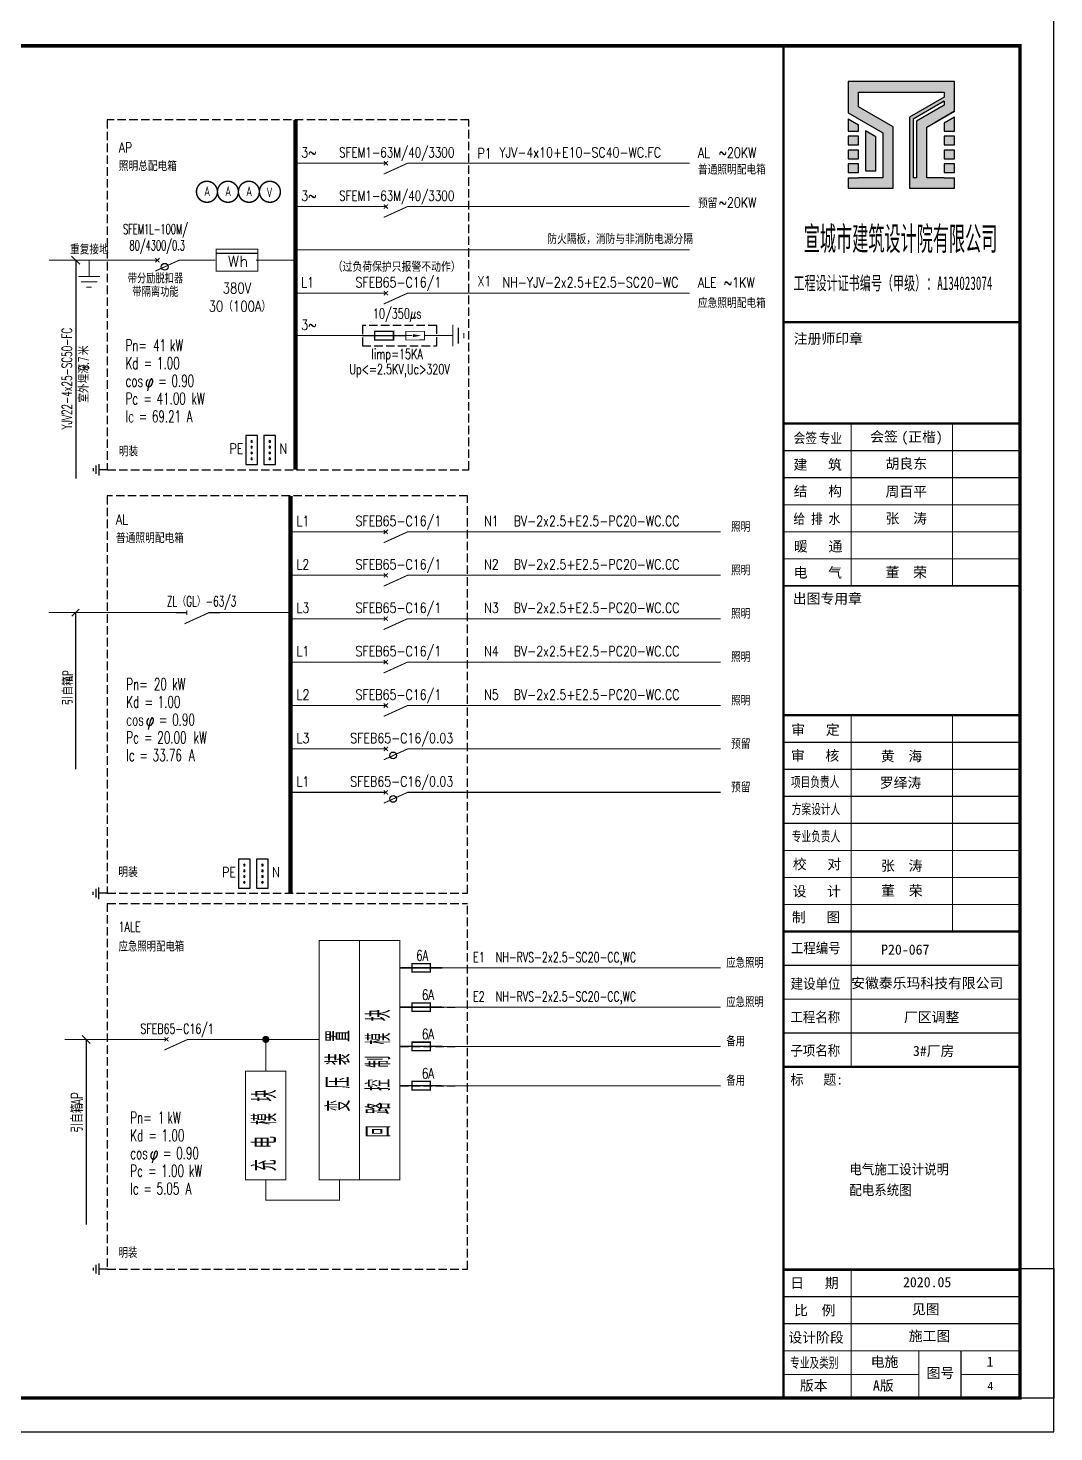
# Model space of a CAD drawing. Extents: x 524855 to 963750, y -788556 to -453694.
# Drawn here: x 615124 to 645482, y -609566 to -568041 of the extents above; entities that cross this region are included whole.
import ezdxf
from ezdxf.enums import TextEntityAlignment as Align

# ---------------------------------------------------------------- set-up
doc = ezdxf.new("R2010")
doc.units = 0
doc.header["$LTSCALE"] = 1000
doc.header["$MEASUREMENT"] = 0
for name, pattern in [('__DASH', [0.35, 0.25, -0.1]), ('ACAD_ISO02W100', [15, 12, -3]), ('DASH', [0.35, 0.25, -0.1])]:
    doc.linetypes.add(name, pattern=pattern)
doc.layers.get('0').update_dxf_attribs({"color": 8})
for name, color, linetype in [('BZ_标准图框', 8, 'Continuous'), ('DOTLN', 2, 'Continuous'), ('E-BZ', 4, 'Continuous'), ('E-PT', 1, 'Continuous'), ('E-SB', 3, 'Continuous'), ('E-XT', 2, 'Continuous'), ('EQUIP-普通', 1, 'Continuous'), ('EQUIP-母线', 6, 'Continuous'), ('EQUIP-设备', 3, 'Continuous'), ('EQUIP_标注', 4, 'Continuous'), ('TK(图框线)', 8, 'Continuous')]:
    doc.layers.add(name, color=color, linetype=linetype)
doc.layers.add('VHSoft_barcode', color=8, linetype='Continuous', plot=False)
doc.styles.add('-宋体', font='', dxfattribs={"width": 0.8})
doc.styles.add('_SIMPLEX', font='SIMPLEX.shx', dxfattribs={"width": 0.8})
doc.styles.add('_TCH_DIM', font='SIMPLEX', dxfattribs={"bigfont": 'GBCBIG'})
doc.styles.add('_TEL_DIM', font='SIMPLEX', dxfattribs={"width": 0.8, "height": 3.5, "bigfont": 'HZTXT'})
doc.styles.add('HT', font='simhei.ttf')
doc.styles.get("Standard").update_dxf_attribs({"font": 'gbenor.shx', "bigfont": 'gbcbig.shx'})
doc.styles.add('宋体', font='')
doc.styles.get('-宋体').set_extended_font_data('SimSun')
doc.styles.get('宋体').set_extended_font_data('SimSun')

# ---------------------------------------------------------------- blocks, each defined once
blk = doc.blocks.new('$equip$00001310')
for points in [[(0, 0), (0, -0.375)], [(-0.25, -0.375), (0.25, -0.375)], [(-0.188, -0.5), (0.188, -0.5)], [(-0.062, -0.625), (0.062, -0.625)]]:
    blk.add_lwpolyline(points)
blk.add_point((0, 0))
at = {"flags": 9}
blk.add_attdef('A', (0, 0), '', height=0.00002, dxfattribs=at)
blk = doc.blocks.new('$element$00000587')
at = {"const_width": 0.0233}
for points in [[(0, 0), (0, -0.25)], [(0, -1), (0, -0.75), (-0.25, -0.2)], [(-0.047, -0.297), (0.047, -0.203)], [(-0.047, -0.203), (0.047, -0.297)]]:
    blk.add_lwpolyline(points, dxfattribs=at)
at = {"flags": 9}
blk.add_attdef('S', (0, 0), '', height=0.00000667, dxfattribs=at)
blk = doc.blocks.new('$element$00000582')
at = {"color": 3, "const_width": 0.0333}
for points in [[(0, 0), (0, -1)], [(-0.1, -0.283), (0.1, -0.283), (0.1, -0.717), (-0.1, -0.717), (-0.1, -0.283)]]:
    blk.add_lwpolyline(points, dxfattribs=at)
at = {"flags": 9}
blk.add_attdef('S', (0, 0), '', height=0.00000667, dxfattribs=at)
blk = doc.blocks.new('$TelecSys$00000011')
at = {"const_width": 0.5}
blk.add_lwpolyline([(-0.25, 0, 1), (0.25, 0, 1)], format="xyb", close=True, dxfattribs=at)
blk = doc.blocks.new('$element$00000497')
at = {"const_width": 0.0233}
for points in [[(0, 0), (0, -0.25)], [(0, -1), (0, -0.75), (-0.25, -0.2)], [(-0.047, -0.297), (0.047, -0.203)], [(-0.047, -0.203), (0.047, -0.297)]]:
    blk.add_lwpolyline(points, dxfattribs=at)
at = {"flags": 9}
blk.add_attdef('S', (0, 0), '', height=0.00000667, dxfattribs=at)
blk = doc.blocks.new('$element$00000586')
blk.add_line((0.173, 0), (0.173, -1))
at = {"const_width": 0.0233}
blk.add_lwpolyline([(-0.267, 0), (0.267, 0), (0.267, -1), (-0.267, -1), (-0.267, 0)], dxfattribs=at)
at = {"style": '_SIMPLEX'}
blk.add_text('Wh', height=0.2667, rotation=270, dxfattribs=at).set_placement((-0.161, -0.281))
at = {"flags": 9}
blk.add_attdef('S', (0, 0), '', height=0.00000667, dxfattribs=at)
blk.add_attdef('S', (0, 0), '', height=0.00000667, dxfattribs=at)
blk.add_attdef('S', (0, 0), '', height=0.00000667, dxfattribs=at)
blk = doc.blocks.new('JDDZ')
for p, q in [((217233, 275098), (217233, 274098)), ((217633, 275098), (217233, 275098)), ((217633, 274098), (217633, 275098)), ((217859, 275098), (217859, 274098)), ((218259, 275098), (217859, 275098)), ((218259, 274098), (218259, 275098)), ((217233, 274098), (217633, 274098)), ((217859, 274098), (218259, 274098))]:
    blk.add_line(p, q)
at = {"const_width": 60}
for points in [[(217403, 274898, 1), (217463, 274898, 1)], [(217403, 274698, 1), (217463, 274698, 1)], [(217403, 274498, 1), (217463, 274498, 1)], [(218029, 274898, 1), (218089, 274898, 1)], [(218029, 274698, 1), (218089, 274698, 1)], [(218029, 274498, 1), (218089, 274498, 1)], [(217403, 274298, 1), (217463, 274298, 1)], [(218029, 274298, 1), (218089, 274298, 1)]]:
    blk.add_lwpolyline(points, format="xyb", close=True, dxfattribs=at)
at = {"style": '_TEL_DIM', "width": 0.8}
for s, p in [('PE', (216662, 274473)), ('N', (218398, 274473))]:
    blk.add_text(s, height=350, dxfattribs=at).set_placement(p)
blk = doc.blocks.new('$element$00000638')
at = {"const_width": 0.0233}
for points in [[(0, 0), (0, -0.375)], [(-0.25, -0.375), (0.25, -0.375)], [(-0.188, -0.5), (0.187, -0.5)], [(-0.063, -0.625), (0.062, -0.625)]]:
    blk.add_lwpolyline(points, dxfattribs=at)
at = {"flags": 9}
blk.add_attdef('S', (0, 0), '', height=0.00000667, dxfattribs=at)
blk = doc.blocks.new('$element$00000532')
at = {"const_width": 0.0233}
for points in [[(0, 0), (0, -0.283)], [(-0.1, -0.283), (0.1, -0.283), (0.1, -0.717), (-0.1, -0.717), (-0.1, -0.283)], [(0, -1), (0, -0.567)]]:
    blk.add_lwpolyline(points, dxfattribs=at)
for points in [[(-0.033, -0.55), (0.033, -0.55), (0, -0.35), (0.033, -0.55)], [(0.033, -0.55), (0, -0.35), (-0.033, -0.55), (0.033, -0.55)], [(0, -0.367), (-0.033, -0.567), (0.033, -0.567), (0, -0.367)]]:
    blk.add_solid(points)
at = {"flags": 9}
blk.add_attdef('S', (0, 0), '', height=0.00000667, dxfattribs=at)
blk = doc.blocks.new('$element$00000595')
at = {"const_width": 0.0233}
for points in [[(0, 0), (0, -0.25)], [(-0.25, -0.2), (0, -0.75), (0, -1)], [(-0.047, -0.203), (0.047, -0.297)], [(0.047, -0.203), (-0.047, -0.297)]]:
    blk.add_lwpolyline(points, dxfattribs=at)
blk.add_circle((-0.151, -0.417), 0.0789)
at = {"flags": 9}
blk.add_attdef('S', (0, 0), '', height=0.00000667, dxfattribs=at)
blk = doc.blocks.new('$element$00000578')
at = {"const_width": 0.0233}
for points in [[(0, 0), (0, -0.25)], [(0, -1), (0, -0.75), (-0.25, -0.2)], [(-0.05, -0.25), (0.05, -0.25)]]:
    blk.add_lwpolyline(points, dxfattribs=at)
at = {"flags": 9}
blk.add_attdef('S', (0, 0), '', height=0.00000667, dxfattribs=at)
blk = doc.blocks.new('$element$00000680')
at = {"const_width": 0.035}
blk.add_lwpolyline([(0, -0.25, 1), (0, 0.25, 1), (0, -0.25, 1)], format="xyb", close=True, dxfattribs=at)
at = {"width": 0.8}
blk.add_text('A', height=0.233, dxfattribs=at).set_placement((-0.066, -0.104))
at = {"flags": 1}
blk.add_attdef('S', text='', height=0.00000667, dxfattribs=at).set_placement((0, 0), align=Align.MIDDLE_CENTER)
blk = doc.blocks.new('$element$00000682')
at = {"const_width": 0.035}
blk.add_lwpolyline([(0, -0.25, 1), (0, 0.25, 1), (0, -0.25, 1)], format="xyb", close=True, dxfattribs=at)
at = {"width": 0.8}
blk.add_text('V', height=0.233, dxfattribs=at).set_placement((-0.08, -0.133))
at = {"style": '_TEL_DIM', "flags": 1}
blk.add_attdef('S', text='', height=0.00000667, dxfattribs=at).set_placement((0, 0), align=Align.MIDDLE_CENTER)
blk = doc.blocks.new('TQQQQQQQQ')
h = blk.add_hatch(color=256)
h.paths.add_polyline_path([(741343, -720757), (741343, -716030), (739954, -716030), (739067, -717566), (737077, -717566), (737077, -716491), (737077, -716030), (736616, -716030), (736616, -718027), (739333, -718027), (740220, -716491), (740882, -716491), (740882, -720296), (740652, -720296), (739765, -718760), (736616, -718760), (736616, -720757), (737077, -720757), (737077, -720296), (737077, -719528), (739322, -719528), (740031, -720757)])
h.paths.add_polyline_path([(740297, -720296), (739588, -719067), (737077, -719067), (737077, -718913), (739676, -718913), (740474, -720296)], flags=16)
h = blk.add_hatch(color=256)
h.paths.add_polyline_path([(739765, -720757), (739499, -720296), (739151, -720296), (739151, -720757)])
h.paths.add_polyline_path([(738920, -720296), (738536, -720296), (738536, -720757), (738920, -720757)])
h.paths.add_polyline_path([(738306, -720296), (737922, -720296), (737922, -720757), (738306, -720757)])
h.paths.add_polyline_path([(737307, -720757), (737691, -720757), (737691, -720296), (737307, -720296)])
h.paths.add_polyline_path([(738890, -717259), (739156, -716798), (737384, -716798), (737384, -717259)])
h.paths.add_polyline_path([(739688, -716030), (739151, -716030), (739151, -716491), (739422, -716491)])
h.paths.add_polyline_path([(738920, -716030), (738536, -716030), (738536, -716491), (738920, -716491)])
h.paths.add_polyline_path([(737922, -716491), (738306, -716491), (738306, -716030), (737922, -716030)])
h.paths.add_polyline_path([(737691, -716491), (737691, -716030), (737307, -716030), (737307, -716491)])
for points in [[(737077, -716030), (736616, -716030), (736616, -718027), (739333, -718027), (740220, -716491), (740882, -716491), (740882, -720296), (740652, -720296), (739765, -718760), (736616, -718760), (736616, -720757), (737077, -720757)], [(737077, -716030), (737077, -716491)], [(737077, -719528), (739322, -719528), (740031, -720757), (741343, -720757), (741343, -716030), (739954, -716030), (739067, -717566), (737077, -717566), (737077, -716491)], [(739688, -716030), (739151, -716030), (739151, -716491), (739422, -716491)], [(739688, -716030), (739422, -716491)], [(740474, -720296), (739676, -718913), (737077, -718913)], [(737077, -719067), (737077, -718913)], [(740297, -720296), (739588, -719067), (737077, -719067)], [(737077, -720296), (737077, -719528)], [(740031, -720757), (739537, -719902)], [(737077, -720296), (737077, -720757)], [(739499, -720296), (739151, -720296), (739151, -720757), (739765, -720757)], [(739765, -720757), (739499, -720296)], [(740474, -720296), (740297, -720296)]]:
    blk.add_lwpolyline(points)
for points in [[(737691, -716030), (737307, -716030), (737307, -716491), (737691, -716491)], [(738306, -716030), (737922, -716030), (737922, -716491), (738306, -716491)], [(738920, -716030), (738536, -716030), (738536, -716491), (738920, -716491)], [(738890, -717259), (739156, -716798), (737384, -716798), (737384, -717259)], [(737691, -720296), (737307, -720296), (737307, -720757), (737691, -720757)], [(738306, -720296), (737922, -720296), (737922, -720757), (738306, -720757)], [(738920, -720296), (738536, -720296), (738536, -720757), (738920, -720757)]]:
    blk.add_lwpolyline(points, close=True)
at = {"layer": 'BZ_标准图框'}
for points, const_width in [([(682932, -713168), (742932, -713168)], 105), ([(683982, -713168), (683982, -719168)], 52.5), ([(685032, -713168), (685032, -723668)], 52.5), ([(685032, -713168), (685032, -723668)], 52.5), ([(686232, -713168), (686232, -723668)], 52.5), ([(687432, -713168), (687432, -723668)], 52.5), ([(688632, -713168), (688632, -723668)], 105), ([(697632, -713168), (697632, -723668)], 105), ([(699132, -713168), (699132, -723668)], 52.5), ([(700632, -713168), (700632, -723668)], 52.5), ([(702132, -713168), (702132, -723668)], 52.5), ([(703632, -713168), (703632, -723668)], 105), ([(704832, -713168), (704832, -723668)], 52.5), ([(704832, -713168), (704832, -723668)], 52.5), ([(706032, -713168), (706032, -723668)], 52.5), ([(707232, -713168), (707232, -723668)], 52.5), ([(708432, -713168), (708432, -723668)], 52.5), ([(709632, -713168), (709632, -723668)], 52.5), ([(710832, -713168), (710832, -723668)], 52.5), ([(712032, -713168), (712032, -723668)], 52.5), ([(713232, -713168), (713232, -723668)], 105), ([(718970, -723668), (718970, -713168)], 75), ([(720170, -723668), (720170, -713168)], 52.5), ([(721370, -723668), (721370, -713168)], 52.5), ([(722570, -723668), (722570, -713168)], 52.5), ([(723770, -723668), (723770, -713168)], 52.5), ([(724970, -723668), (724970, -713168)], 52.5), ([(726170, -713168), (726170, -723668)], 105), ([(730667, -713216), (730667, -723716)], 105), ([(682932, -716168), (685032, -716168)], 52.5), ([(685032, -716168), (688632, -716168)], 52.5), ([(697632, -716168), (713232, -716168)], 52.5), ([(726170, -716168), (718970, -716168)], 52.5), ([(682932, -719168), (685032, -719168)], 52.5), ([(703631, -720668), (713232, -720668)], 52.5), ([(726170, -720668), (718970, -720668)], 52.5), ([(682932, -721043), (685032, -721043)], 52.5), ([(683982, -721043), (683982, -723668)], 52.5)]:
    blk.add_lwpolyline(points, dxfattribs=dict(at, const_width=const_width))
at = {"layer": 'VHSoft_barcode'}
blk.add_lwpolyline([(682932, -723668), (688682, -723668), (688682, -725168), (682932, -725168)], close=True, dxfattribs=at)
at = {"layer": 'BZ_标准图框', "style": 'HT'}
for s, height, width, p in [('专业及类别', 450, 0.7, (684279, -713457)), ('标   题:', 450, 0.95, (696841, -713471)), ('子项名称', 450, 0.9, (698129, -713470)), ('工程名称', 450, 0.9, (699616, -713470)), ('建设单位', 450, 0.9, (701095, -713480)), ('工程编号', 450, 0.9, (702675, -713491)), ('专业负责人', 450, 0.7, (707635, -713530)), ('方案设计人', 450, 0.7, (708844, -713532)), ('项目负责人', 450, 0.7, (710049, -713492)), ('给 排 水', 450, 0.85, (721722, -713602)), ('会签', 450, 0.85, (725308, -713609)), ('工程设计证书编号（甲级）：A134023074', 600, 0.6, (732104, -713605)), ('专业', 450, 0.85, (725295, -714723))]:
    blk.add_text(s, height=height, rotation=270, dxfattribs=dict(at, width=width)).set_placement(p)
for s, p in [('设计阶段', (685398, -713380)), ('比  例', (686602, -713632)), ('日   期', (687817, -713464)), ('制   图', (704043, -713536)), ('设   计', (705197, -713570)), ('校   对', (706399, -713579)), ('审   核', (711213, -713490)), ('审   定', (712361, -713510)), ('出图专用章', (718182, -713575)), ('电   气', (719336, -713614)), ('暖   通', (720498, -713629)), ('结   构', (722949, -713616)), ('建   筑', (724126, -713609)), ('注册师印章', (729715, -713619)), ('版本 ', (683268, -713892)), ('会签', (725369, -717012)), ('(正楷)', (725355, -718393)), ('图号', (683825, -719514))]:
    blk.add_text(s, height=450, rotation=270, dxfattribs=at).set_placement(p)
at = {"layer": 'BZ_标准图框', "style": 'HT', "width": 0.5}
blk.add_text('宣城市建筑设计院有限公司', height=1050, rotation=270, dxfattribs=at).set_placement((733854, -718361), align=Align.CENTER)
at = {"layer": 'TK(图框线)'}
for s, style, p in [('安徽泰乐玛科技有限公司', 'HT', (701123, -716168)), ('A版', 'HT', (683266, -717134)), ('电施', 'HT', (684317, -717035)), ('P20-067', '宋体', (702609, -717498)), ('董  荣', 'HT', (705222, -717498)), ('张  涛', 'HT', (706332, -717489)), ('罗绎涛', 'HT', (710012, -717439)), ('黄  海', 'HT', (711192, -717482)), ('董  荣', 'HT', (719347, -717693)), ('张  涛', 'HT', (721739, -717693)), ('周百平', 'HT', (722935, -717693)), ('胡良东', 'HT', (724171, -717693)), ('施工图', 'HT', (685464, -718724)), ('2020.05', 'HT', (687853, -718469)), ('厂区调整', 'HT', (699613, -718508)), ('见图', 'HT', (686653, -718862)), ('3#厂房', 'HT', (698113, -718909))]:
    blk.add_text(s, height=450, rotation=270, dxfattribs=dict(at, style=style)).set_placement(p)
at = {"layer": 'TK(图框线)', "style": '-宋体'}
blk.add_text('4', height=375, rotation=270, dxfattribs=at).set_placement((683286, -722344), align=Align.CENTER)

msp = doc.modelspace()

# ---------------------------------------------------------------- linework, layer by layer
at = {"color": 1, "linetype": 'DASH'}
for p, q in [((626129, -597001, 9170), (627764, -597001, 9170)), ((626129, -598162, 9170), (627764, -598162, 9170)), ((626129, -599324, 9170), (627764, -599324, 9170))]:
    msp.add_line(p, q, dxfattribs=at)
at = {"layer": 'DOTLN', "linetype": 'DASH'}
for points in [[(617469, -581103), (628169, -581103), (628169, -570758), (617469, -570758)], [(617469, -593634), (628127, -593634), (628127, -581880), (617469, -581880)]]:
    msp.add_lwpolyline(points, close=True, dxfattribs=at)
at = {"layer": 'E-BZ'}
for p, q in [((616959, -598073), (616722, -597836)), ((616841, -597955), (616841, -603431))]:
    msp.add_line(p, q, dxfattribs=at)
at = {"layer": 'E-BZ', "linetype": 'ByBlock'}
msp.add_lwpolyline([(586082, -609566), (645482, -609566), (645482, -567566), (586082, -567566)], close=True, dxfattribs=at)
at = {"layer": 'E-BZ', "linetype": 'ByBlock', "const_width": 100}
msp.add_lwpolyline([(588582, -608566), (644482, -608566), (644482, -568566), (588582, -568566)], close=True, dxfattribs=at)
at = {"layer": 'E-PT', "const_width": 29.3}
for points, elevation in [([(626129, -595839), (628127, -595839)], 9170), ([(628127, -595839), (635618, -595839)], 9170), ([(626129, -597001), (628127, -597001)], 9170), ([(628127, -597001), (635618, -597001)], -9170), ([(622159, -598896), (622159, -597955)], 9170), ([(626129, -598162), (628127, -598162)], 9170), ([(626129, -599324), (628127, -599324)], 9170), ([(628127, -599324), (635618, -599324)], 9170), ([(624337, -602105), (624337, -602709), (622159, -602709), (622159, -602105)], 9170)]:
    msp.add_lwpolyline(points, dxfattribs=dict(at, elevation=elevation))
for points in [[(616212, -597955), (617469, -597955)], [(617469, -597955), (618905, -597955)], [(620162, -597955), (623740, -597955)], [(628127, -598162), (635618, -598162)]]:
    msp.add_lwpolyline(points, dxfattribs=at)
at = {"layer": 'E-SB', "color": 3, "linetype": 'DASH'}
msp.add_lwpolyline([(625020, -577437), (627217, -577437), (627217, -576840), (625020, -576840)], close=True, dxfattribs=at)
at = {"layer": 'E-SB', "const_width": 29.3, "elevation": 9170}
for points in [[(624934, -595034), (624934, -602105), (623740, -602105), (623740, -595034), (624934, -595034)], [(626129, -595034), (626129, -602105), (624934, -602105), (624934, -595034), (626129, -595034)], [(622756, -598896), (622756, -602105), (621562, -602105), (621562, -598896), (622756, -598896)]]:
    msp.add_lwpolyline(points, dxfattribs=at)
at = {"layer": 'E-XT', "linetype": 'DASH'}
for p, q in [((617469, -593931), (617469, -604754)), ((617469, -593931), (628127, -593931)), ((628127, -604754), (628127, -593931)), ((617469, -604754), (628127, -604754))]:
    msp.add_line(p, q, dxfattribs=at)
at = {"layer": 'EQUIP-普通'}
for points, const_width in [([(623037, -572039), (625393, -572039)], 29.9), ([(626674, -572039), (634707, -572039)], 29.9), ([(623037, -573320), (625393, -573320)], 29.9), ([(626674, -573320), (634707, -573320)], 29.9), ([(615742, -574907), (618633, -574907)], 29.9), ([(619753, -574907), (620669, -574907)], 29.9), ([(621869, -574907), (623037, -574907)], 29.9), ([(623037, -575882), (625393, -575882)], 29.9), ([(626674, -575882), (634707, -575882)], 29.9), ([(623037, -577138), (625393, -577138)], 29.9), ([(622887, -582943), (625387, -582943)], 30), ([(626674, -582943), (635618, -582943)], 30), ([(622890, -584227), (625391, -584227)], 30), ([(626674, -584227), (635618, -584227)], 30), ([(615733, -585332), (619522, -585332)], 30), ([(620806, -585332), (622890, -585332)], 30), ([(622890, -585511), (625391, -585511)], 30), ([(626674, -585511), (635618, -585511)], 30), ([(622890, -586795), (625391, -586795)], 30), ([(626674, -586795), (635618, -586795)], 30), ([(622890, -588079), (625391, -588079)], 30), ([(626674, -588079), (635618, -588079)], 30), ([(622890, -589363), (625391, -589363)], 30), ([(626677, -589363), (635618, -589363)], 30), ([(622890, -590647), (625391, -590647)], 30), ([(626677, -590647), (635618, -590647)], 30)]:
    msp.add_lwpolyline(points, dxfattribs=dict(at, const_width=const_width))
at = {"layer": 'EQUIP-母线', "const_width": 127}
for points in [[(623037, -570758), (623037, -581103)], [(622887, -581880), (622887, -593634)]]:
    msp.add_lwpolyline(points, dxfattribs=at)
at = {"layer": 'EQUIP-母线'}
for p in [(623037, -571394), (623037, -572674), (623037, -573120)]:
    msp.add_point(p, dxfattribs=at)
at = {"layer": 'EQUIP-设备', "linetype": '__DASH', "const_width": 29.9}
msp.add_lwpolyline([(623037, -574601), (634707, -574601)], dxfattribs=at)
at = {"layer": 'EQUIP-设备', "const_width": 29.9}
for points in [[(616930, -574907), (616930, -575387)], [(616609, -575387), (617250, -575387)], [(616689, -575547), (617170, -575547)], [(616850, -575708), (617010, -575708)]]:
    msp.add_lwpolyline(points, dxfattribs=at)
at = {"layer": 'EQUIP_标注'}
for p, q in [((616654, -575028), (616412, -574786)), ((616533, -574907), (616533, -581368)), ((616632, -585226), (616420, -585438))]:
    msp.add_line(p, q, dxfattribs=at)
msp.add_lwpolyline([(616526, -585332), (616526, -589965)], dxfattribs=at)

# ---------------------------------------------------------------- block references
at = {"xscale": 0.6666666666, "yscale": 0.6666666666, "zscale": 0.6666666666, "rotation": 90}
msp.add_blockref('TQQQQQQQQ', (162037, -1063854), dxfattribs=at)
at = {"layer": 'E-SB'}
for name, p, xscale, yscale, zscale in [('$element$00000680', (620417, -572883), 1242, 1242, 1242), ('$element$00000680', (621038, -572883), 1242, 1242, 1242), ('$element$00000680', (621659, -572883), 1242, 1242, 1242), ('$element$00000682', (622280, -572883), 1242, 1242, 1242), ('$TelecSys$00000011', (622159, -597955), 210, 210, 210)]:
    msp.add_blockref(name, p, dxfattribs=dict(at, xscale=xscale, yscale=yscale, zscale=zscale))
for name, p, xscale, yscale, zscale, rotation in [('$element$00000582', (625020, -577138), 1279.612949999981, 1279.612949999981, 1279.61295, 90), ('$element$00000532', (627217, -577138), -1279.612949999981, 1279.612949999981, 1279.61295, 270.0000000010425), ('$element$00000638', (627217, -577138), 1279.612949999981, 1279.612949999981, 1279.61295, 90), ('$element$00000578', (619494, -585332), 1311.905906728934, 1311.905906728934, 1311.905906728956, 90), ('$element$00000582', (626129, -595839, 9170), 1256.850000000093, 1256.850000000093, 1256.85, 90), ('$element$00000582', (626129, -597001, 9170), 1256.850000000093, 1256.850000000093, 1256.85, 90), ('$element$00000587', (618905, -597955), 1256.850000000093, 1256.850000000093, 1256.85, 90), ('$element$00000582', (626129, -598162, 9170), 1256.850000000093, 1256.850000000093, 1256.85, 90), ('$element$00000582', (626129, -599324, 9170), 1256.850000000093, 1256.850000000093, 1256.85, 90)]:
    msp.add_blockref(name, p, dxfattribs=dict(at, xscale=xscale, yscale=yscale, zscale=zscale, rotation=rotation))
at = {"layer": 'E-SB', "linetype": 'ByBlock', "xscale": 670.3199999998324, "yscale": 670.3199999998324, "zscale": 670.3199999999999, "rotation": 270}
for p in [(617469, -581103), (617469, -604754)]:
    msp.add_blockref('$equip$00001310', p, dxfattribs=at)
at = {"layer": 'EQUIP-设备'}
for name, p, xscale, yscale, zscale, rotation in [('$element$00000497', (625393, -572039), 1280.817235593451, 1280.817235593451, 1280.817235593576, 90), ('$element$00000497', (625393, -573320), 1280.817235593451, 1280.817235593451, 1280.817235593576, 90), ('$element$00000586', (620691, -574907), 1229.584546170197, 1229.584546170197, 1229.584546169833, 90), ('$element$00000595', (618633, -574907), 1284.027303853305, 1284.027303853305, 1284.027303853209, 90), ('$element$00000497', (625393, -575882), 1280.817235593451, 1280.817235593451, 1280.817235593576, 90), ('$element$00000497', (625390, -582943), 1284.027303853305, 1284.027303853305, 1284.027303853209, 90), ('$element$00000497', (625390, -584227), 1284.027303853305, 1284.027303853305, 1284.027303853209, 90), ('$element$00000497', (625390, -585511), 1284.027303853305, 1284.027303853305, 1284.027303853209, 90), ('$element$00000497', (625390, -586795), 1284.027303853305, 1284.027303853305, 1284.027303853209, 90), ('$element$00000497', (625390, -588079), 1284.027303853305, 1284.027303853305, 1284.027303853209, 90), ('$element$00000595', (625393, -589363), 1284.027303853305, 1284.027303853305, 1284.027303853209, 90), ('$element$00000595', (625393, -590647), 1284.027303853305, 1284.027303853305, 1284.027303853209, 90), ('$equip$00001310', (617469, -593634), 683.0178491682746, 683.0178491682746, 683.0178491682956, 270)]:
    msp.add_blockref(name, p, dxfattribs=dict(at, xscale=xscale, yscale=yscale, zscale=zscale, rotation=rotation))
at = {"layer": 'EQUIP-设备', "xscale": 0.8530752994120121, "yscale": 0.853075300110504, "zscale": 0.8530753000000001}
for p in [(436256, -814776), (436038, -827307)]:
    msp.add_blockref('JDDZ', p, dxfattribs=at)

# ---------------------------------------------------------------- texts
at = {"layer": 'E-BZ', "style": '_TEL_DIM'}
for s, height, width, p in [('带分励脱扣器', 289.8, 0.7, (618895, -575593)), ('带隔离功能', 289.8, 0.7, (618895, -575987)), ('10/350μs ', 298.6, 0.7, (626119, -576634)), ('Iimp=15KA ', 298.6, 0.7, (626119, -577831)), ('Up<=2.5KV,Uc>320V', 298.58, 0.7, (626119, -578279)), ('ZL（GL）-63/3', 299.83, 0.65, (620258, -585147, -29)), ('SFEB65-C16/1', 293.26, 0.7, (619534, -597787))]:
    msp.add_text(s, height=height, dxfattribs=dict(at, width=width)).set_placement(p, align=Align.CENTER)
for s, height, width, p in [('Pn=', 350, 0.64, (618009, -577601)), ('41', 350, 0.64, (618826, -577601)), ('kW', 350, 0.64, (619323, -577601)), ('Kd', 350, 0.64, (618009, -578126)), ('=', 350, 0.64, (618549, -578126)), ('1.00', 350, 0.64, (618939, -578126)), ('cos', 350, 0.64, (618009, -578651)), ('φ', 350, 0.8, (618585, -578651)), ('0.90', 350, 0.64, (619368, -578651)), ('Pc', 350, 0.64, (618009, -579176)), ('41.00', 350, 0.64, (618928, -579176)), ('=', 350, 0.64, (618978, -578651)), ('kW', 350, 0.64, (619958, -579176)), ('=', 350, 0.64, (618538, -579176)), ('Ic', 350, 0.64, (618009, -579701)), ('=', 350, 0.64, (618399, -579701)), ('69.21', 350, 0.64, (618789, -579701)), ('A', 350, 0.64, (619820, -579701)), ('Pn=', 350, 0.64, (618031, -587623)), ('20', 350, 0.64, (618848, -587623)), ('kW', 350, 0.64, (619388, -587623)), ('Kd', 350, 0.64, (618031, -588148)), ('=', 350, 0.64, (618571, -588148)), ('1.00', 350, 0.64, (618961, -588148)), ('0.90', 350, 0.64, (619390, -588673)), ('cos', 350, 0.64, (618031, -588673)), ('φ', 350, 0.8, (618607, -588673)), ('=', 350, 0.64, (619000, -588673)), ('Pc', 350, 0.64, (618031, -589198)), ('=', 350, 0.64, (618560, -589198)), ('20.00', 350, 0.64, (618950, -589198)), ('kW', 350, 0.64, (620023, -589198)), ('Ic', 350, 0.64, (618031, -589723)), ('=', 350, 0.64, (618422, -589723)), ('33.76', 350, 0.64, (618812, -589723)), ('A', 350, 0.64, (619885, -589723)), ('1ALE ', 293.3, 0.7, (617804, -594769)), ('应急照明配电箱', 293.3, 0.7, (617804, -595356)), ('E1', 293.3, 0.7, (628294, -595671, 9170)), ('NH-RVS-2x2.5-SC20-CC,WC ', 293.26, 0.7, (628965, -595671, 9170)), ('应急照明', 293.3, 0.7, (635786, -595839)), ('E2', 293.3, 0.7, (628294, -596833, -9170)), ('NH-RVS-2x2.5-SC20-CC,WC ', 293.26, 0.7, (628965, -596833, -9170)), ('应急照明', 293.3, 0.7, (635786, -597001, -18340)), ('备用', 293.3, 0.7, (635786, -598162, -9170)), ('备用', 293.3, 0.7, (635786, -599324)), ('Pn=', 350, 0.64, (618148, -600443)), ('1', 350, 0.64, (618965, -600443)), ('kW', 350, 0.64, (619249, -600443)), ('Kd', 350, 0.64, (618148, -600968)), ('=', 350, 0.64, (618688, -600968)), ('1.00', 350, 0.64, (619078, -600968)), ('cos', 350, 0.64, (618148, -601493)), ('φ', 350, 0.8, (618724, -601493)), ('0.90', 350, 0.64, (619507, -601493)), ('Pc', 350, 0.64, (618148, -602018)), ('1.00', 350, 0.64, (619067, -602018)), ('=', 350, 0.64, (619117, -601493)), ('kW', 350, 0.64, (619884, -602018)), ('=', 350, 0.64, (618677, -602018)), ('Ic', 350, 0.64, (618148, -602543)), ('=', 350, 0.64, (618538, -602543)), ('5.05', 350, 0.64, (618929, -602543)), ('A', 350, 0.64, (619788, -602543)), ('明装', 293.3, 0.7, (617804, -604416))]:
    msp.add_text(s, height=height, dxfattribs=dict(at, width=width)).set_placement(p)
at = {"layer": 'E-BZ', "linetype": 'ByBlock', "style": '_TCH_DIM', "width": 0.705882}
for p in [(626613, -595627, 3668), (626783, -596789, 3668), (626783, -597951, 3668), (626783, -599113, 3668)]:
    msp.add_text('6A', height=307.7, dxfattribs=at).set_placement(p)
at = {"layer": 'E-BZ', "linetype": 'ACAD_ISO02W100', "style": '_TCH_DIM', "width": 0.705882}
for s, height, p in [('回 路 控 制 模 块', 692.27, (625845, -600853, -9170)), ('变 压 装 置', 692.3, (624652, -600090, -9170)), ('充 电 模 块', 692.3, (622474, -601855, -9170))]:
    msp.add_text(s, height=height, rotation=90, dxfattribs=at).set_placement(p)
at = {"layer": 'E-BZ', "style": '_TEL_DIM'}
for s, width, p in [('AP', 0.64, (616748, -599889)), ('引自箱', 0.8, (616748, -600713))]:
    msp.add_text(s, height=343.5, rotation=90, dxfattribs=dict(at, width=width)).set_placement(p)
at = {"layer": 'EQUIP_标注', "style": '_TEL_DIM', "width": 0.8}
for s, height, p in [('AP ', 298.9, (617810, -571724)), ('3~', 298.9, (623208, -571868)), ('P1', 298.9, (628425, -571896)), ('YJV-4x10+E10-SC40-WC.FC', 298.86, (629071, -571868)), ('AL ', 298.9, (634948, -571875)), ('~20KW', 298.9, (635560, -571875)), ('照明总配电箱 ', 298.9, (617810, -572271)), ('普通照明配电箱 ', 298.9, (634948, -572374)), ('3~', 298.9, (623208, -573149)), ('预留', 298.9, (634948, -573368)), ('~20KW', 298.9, (635560, -573349)), ('防火隔板，消防与非消防电源分隔', 298.86, (630493, -574430)), ('L1', 298.9, (623208, -575711)), ('X1', 298.9, (628425, -575679)), ('NH-YJV-2x2.5+E2.5-SC20-WC ', 298.86, (629166, -575711)), ('ALE', 298.9, (634948, -575718)), ('~1KW', 298.9, (635716, -575718)), ('应急照明配电箱', 298.9, (634948, -576321)), ('3~', 298.9, (623208, -576968)), ('明装', 298.9, (617810, -580709)), ('AL ', 299.6, (617725, -582724)), ('L1', 299.6, (623067, -582771)), ('N1', 299.6, (628621, -582771)), ('BV-2x2.5+E2.5-PC20-WC.CC', 299.61, (629493, -582771)), ('普通照明配电箱 ', 299.6, (617725, -583273)), ('照明', 299.6, (635924, -582943)), ('L2', 299.6, (623067, -584055)), ('BV-2x2.5+E2.5-PC20-WC.CC', 299.61, (629493, -584055)), ('照明', 299.6, (635924, -584227)), ('L3', 299.6, (623067, -585339)), ('BV-2x2.5+E2.5-PC20-WC.CC', 299.61, (629493, -585339)), ('照明', 299.6, (635924, -585511)), ('L1', 299.6, (623071, -586623)), ('BV-2x2.5+E2.5-PC20-WC.CC', 299.61, (629493, -586623)), ('照明', 299.6, (635924, -586795)), ('L2', 299.6, (623071, -587908)), ('BV-2x2.5+E2.5-PC20-WC.CC', 299.61, (629493, -587908)), ('照明', 299.6, (635924, -588079)), ('L3', 299.6, (623071, -589192)), ('预留', 299.6, (635927, -589363)), ('L1', 299.6, (623071, -590476)), ('预留', 299.6, (635927, -590647)), ('明装', 299.6, (617797, -593156))]:
    msp.add_text(s, height=height, dxfattribs=at).set_placement(p)
at = {"layer": 'EQUIP_标注', "style": '_TEL_DIM'}
for s, height, width, p in [('SFEM1-63M/40/3300', 298.86, 0.75, (626033, -571868)), ('SFEM1-63M/40/3300', 298.86, 0.75, (626033, -573149)), ('SFEM1L-100M/', 298.86, 0.6, (618895, -574135)), ('80/4300/0.3', 298.86, 0.6, (618947, -574618)), ('重复接地', 298.9, 0.8, (616938, -574736)), ('（过负荷保护只报警不动作）', 298.86, 0.75, (626033, -575250)), ('SFEB65-C16/1', 299.61, 0.8, (626082, -575710)), ('380V ', 314.6, 0.8, (621393, -575888)), ('30（100A）', 314.6, 0.8, (621393, -576428)), ('SFEB65-C16/1', 299.61, 0.8, (626082, -582771)), ('SFEB65-C16/1', 299.61, 0.8, (626082, -584055)), ('SFEB65-C16/1', 299.61, 0.8, (626082, -585339)), ('SFEB65-C16/1', 299.61, 0.8, (626082, -586623)), ('SFEB65-C16/1', 299.61, 0.8, (626082, -587908)), ('SFEB65-C16/0.03', 299.61, 0.8, (626183, -589192)), ('SFEB65-C16/0.03', 299.61, 0.8, (626183, -590476))]:
    msp.add_text(s, height=height, dxfattribs=dict(at, width=width)).set_placement(p, align=Align.CENTER)
for s, height, width, p in [('YJV22-4x25-SC50-FC', 298.58, 0.64, (616423, -579913)), ('米', 299, 0.8, (616920, -577715)), ('0.7', 298.6, 0.64, (616920, -578170)), ('室外埋深', 298.6, 0.8, (616920, -579125)), ('AP', 298.6, 0.64, (616448, -587356)), ('引自箱', 298.6, 0.8, (616448, -588073))]:
    msp.add_text(s, height=height, rotation=90, dxfattribs=dict(at, width=width)).set_placement(p)
at = {"layer": 'EQUIP_标注', "linetype": 'ByBlock', "style": '_TEL_DIM', "width": 0.8}
for s, p in [('N2', (628621, -584055)), ('N3', (628621, -585339)), ('N4', (628621, -586623)), ('N5', (628621, -587908))]:
    msp.add_text(s, height=299.6, dxfattribs=at).set_placement(p)
at = {"layer": 'TK(图框线)', "color": 2, "style": 'HT', "width": 0.9}
for s, p in [('电气施工设计说明', (639430, -601946)), ('配电系统图', (639430, -602560))]:
    msp.add_text(s, height=300, dxfattribs=at).set_placement(p)
at = {"layer": 'TK(图框线)', "style": '宋体'}
msp.add_text('1', height=300, dxfattribs=at).set_placement((643591, -607638), align=Align.CENTER)

doc.saveas('drawing.dxf')
